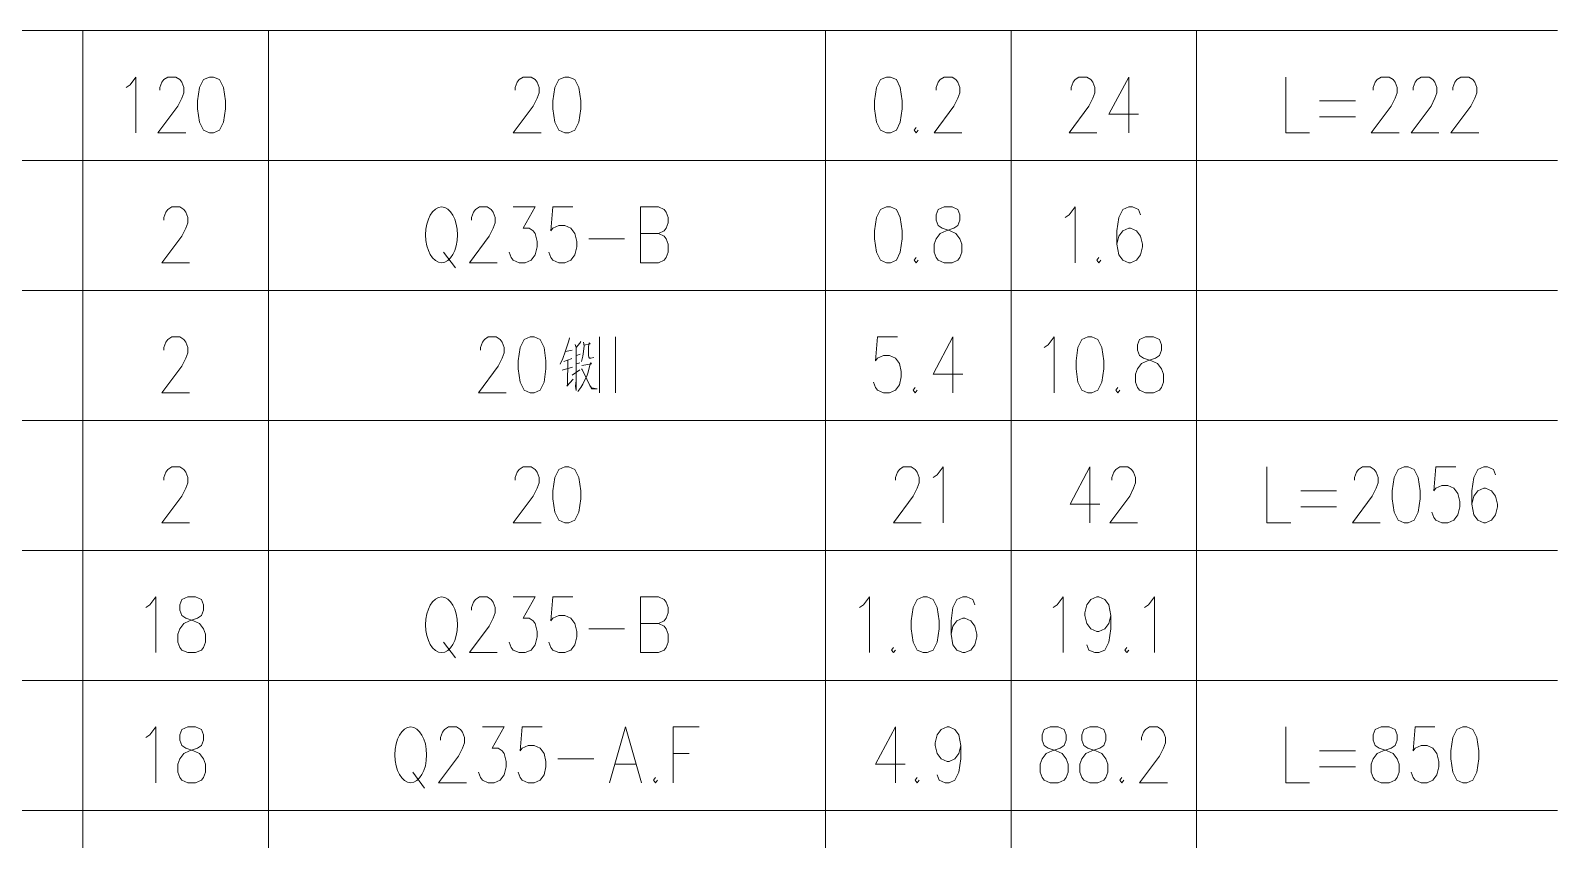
# Model space of a CAD drawing. Header units: millimetres. Extents: x 0 to 829, y 0 to 586.
# Drawn here: x 688.3 to 769.4, y 48.7 to 91.7 of the extents above; entities that cross this region are included whole.
import ezdxf

# ---------------------------------------------------------------- set-up
doc = ezdxf.new("R2010")
doc.units = ezdxf.units.MM

msp = doc.modelspace()

# ---------------------------------------------------------------- linework, layer by layer
at = {"color": 0, "lineweight": 0}
for points in [[(592.493806, 91.690472), (769.404806, 91.690472)], [(691.084611, 22.676556), (691.084611, 91.690472)], [(700.94475, 22.676556), (700.94475, 91.690472)], [(730.521639, 22.676556), (730.521639, 91.690472)], [(740.381778, 22.676556), (740.381778, 91.690472)], [(750.238389, 22.676556), (750.238389, 91.690472)], [(693.374139, 88.660111), (693.585806, 88.801222), (693.899778, 89.224556), (693.899778, 86.268278)], [(695.169778, 88.522528), (695.169778, 88.660111), (695.275611, 88.942333), (695.381444, 89.083444), (695.593111, 89.224556), (696.012917, 89.224556), (696.224583, 89.083444), (696.330417, 88.942333), (696.43625, 88.660111), (696.43625, 88.381417), (696.330417, 88.099194), (696.11875, 87.675861), (695.063944, 86.268278), (696.542083, 86.268278)], [(714.043389, 88.522528), (714.043389, 88.660111), (714.149222, 88.942333), (714.255056, 89.083444), (714.463194, 89.224556), (714.886528, 89.224556), (715.098194, 89.083444), (715.204028, 88.942333), (715.309861, 88.660111), (715.309861, 88.381417), (715.204028, 88.099194), (714.992361, 87.675861), (713.937556, 86.268278), (715.415694, 86.268278)], [(736.402444, 88.522528), (736.402444, 88.660111), (736.508278, 88.942333), (736.614111, 89.083444), (736.82225, 89.224556), (737.245583, 89.224556), (737.45725, 89.083444), (737.563083, 88.942333), (737.668917, 88.660111), (737.668917, 88.381417), (737.563083, 88.099194), (737.351417, 87.675861), (736.296611, 86.268278), (737.77475, 86.268278)], [(743.567361, 88.522528), (743.567361, 88.660111), (743.673194, 88.942333), (743.779028, 89.083444), (743.990694, 89.224556), (744.4105, 89.224556), (744.622167, 89.083444), (744.728, 88.942333), (744.833833, 88.660111), (744.833833, 88.381417), (744.728, 88.099194), (744.516333, 87.675861), (743.461528, 86.268278), (744.939667, 86.268278)], [(746.629472, 89.224556), (745.574667, 87.252528), (747.158639, 87.252528)], [(746.629472, 89.224556), (746.629472, 86.268278)], [(754.976194, 89.224556), (754.976194, 86.268278), (756.242667, 86.268278)], [(759.622278, 88.522528), (759.622278, 88.660111), (759.728111, 88.942333), (759.833944, 89.083444), (760.045611, 89.224556), (760.468944, 89.224556), (760.680611, 89.083444), (760.786444, 88.942333), (760.892278, 88.660111), (760.892278, 88.381417), (760.786444, 88.099194), (760.574778, 87.675861), (759.516444, 86.268278), (760.994583, 86.268278)], [(761.735417, 88.522528), (761.735417, 88.660111), (761.84125, 88.942333), (761.947083, 89.083444), (762.15875, 89.224556), (762.582083, 89.224556), (762.79375, 89.083444), (762.896056, 88.942333), (763.001889, 88.660111), (763.001889, 88.381417), (762.896056, 88.099194), (762.687917, 87.675861), (761.629583, 86.268278), (763.107722, 86.268278)], [(763.848556, 88.522528), (763.848556, 88.660111), (763.954389, 88.942333), (764.060222, 89.083444), (764.271889, 89.224556), (764.691694, 89.224556), (764.903361, 89.083444), (765.009194, 88.942333), (765.115028, 88.660111), (765.115028, 88.381417), (765.009194, 88.099194), (764.797528, 87.675861), (763.742722, 86.268278), (765.220861, 86.268278)], [(756.771833, 87.958083), (758.673306, 87.958083)], [(756.771833, 87.111417), (758.673306, 87.111417)], [(735.344111, 86.5505), (735.238278, 86.409389), (735.344111, 86.268278), (735.449944, 86.409389)], [(592.493806, 84.790139), (769.404806, 84.790139)], [(695.381444, 81.618667), (695.381444, 81.759778), (695.487278, 82.042), (695.593111, 82.183111), (695.80125, 82.324222), (696.224583, 82.324222), (696.43625, 82.183111), (696.542083, 82.042), (696.647917, 81.759778), (696.647917, 81.477556), (696.542083, 81.195333), (696.330417, 80.775528), (695.275611, 79.364417), (696.75375, 79.364417)], [(711.718583, 81.618667), (711.718583, 81.759778), (711.824417, 82.042), (711.93025, 82.183111), (712.141917, 82.324222), (712.561722, 82.324222), (712.773389, 82.183111), (712.879222, 82.042), (712.985056, 81.759778), (712.985056, 81.477556), (712.879222, 81.195333), (712.667556, 80.775528), (711.61275, 79.364417), (713.090889, 79.364417)], [(713.937556, 82.324222), (715.098194, 82.324222), (714.463194, 81.195333), (714.780694, 81.195333), (714.992361, 81.05775), (715.098194, 80.916639), (715.204028, 80.493306), (715.204028, 80.211083), (715.098194, 79.78775), (714.886528, 79.505528), (714.569028, 79.364417), (714.255056, 79.364417), (713.937556, 79.505528), (713.831722, 79.646639), (713.725889, 79.928861)], [(717.1055, 82.324222), (716.050694, 82.324222), (715.944861, 81.05775), (716.050694, 81.195333), (716.364667, 81.336444), (716.682167, 81.336444), (716.999667, 81.195333), (717.211333, 80.916639), (717.317167, 80.493306), (717.317167, 80.211083), (717.211333, 79.78775), (716.999667, 79.505528), (716.682167, 79.364417), (716.364667, 79.364417), (716.050694, 79.505528), (715.944861, 79.646639), (715.839028, 79.928861)], [(720.696778, 79.364417), (720.696778, 82.324222), (721.649278, 82.324222), (721.96325, 82.183111), (722.069083, 82.042), (722.174917, 81.759778), (722.174917, 81.477556), (722.069083, 81.195333), (721.96325, 81.05775), (721.649278, 80.916639)], [(743.249861, 81.759778), (743.461528, 81.900889), (743.779028, 82.324222), (743.779028, 79.364417)], [(747.264472, 81.900889), (747.158639, 82.183111), (746.841139, 82.324222), (746.629472, 82.324222), (746.311972, 82.183111), (746.100306, 81.759778), (745.998, 81.05775), (745.998, 80.352194), (746.100306, 79.78775), (746.311972, 79.505528), (746.629472, 79.364417), (746.735306, 79.364417), (747.052806, 79.505528), (747.264472, 79.78775), (747.370306, 80.211083), (747.370306, 80.352194), (747.264472, 80.775528), (747.052806, 81.05775), (746.735306, 81.195333), (746.629472, 81.195333), (746.311972, 81.05775), (746.100306, 80.775528), (745.998, 80.352194)], [(717.952167, 80.634417), (719.853639, 80.634417)], [(720.696778, 80.916639), (721.649278, 80.916639), (721.96325, 80.775528), (722.069083, 80.634417), (722.174917, 80.352194), (722.174917, 79.928861), (722.069083, 79.646639), (721.96325, 79.505528), (721.649278, 79.364417), (720.696778, 79.364417)], [(710.240444, 79.928861), (710.871917, 79.085722)], [(735.344111, 79.646639), (735.238278, 79.505528), (735.344111, 79.364417), (735.449944, 79.505528)], [(745.0455, 79.646639), (744.939667, 79.505528), (745.0455, 79.364417), (745.151333, 79.505528)], [(592.493806, 77.886278), (769.404806, 77.886278)], [(695.381444, 74.718333), (695.381444, 74.859444), (695.487278, 75.141667), (695.593111, 75.282778), (695.80125, 75.423889), (696.224583, 75.423889), (696.43625, 75.282778), (696.542083, 75.141667), (696.647917, 74.859444), (696.647917, 74.577222), (696.542083, 74.295), (696.330417, 73.871667), (695.275611, 72.464083), (696.75375, 72.464083)], [(712.194833, 74.718333), (712.194833, 74.859444), (712.300667, 75.141667), (712.4065, 75.282778), (712.614639, 75.423889), (713.037972, 75.423889), (713.249639, 75.282778), (713.355472, 75.141667), (713.461306, 74.859444), (713.461306, 74.577222), (713.355472, 74.295), (713.143806, 73.871667), (712.089, 72.464083), (713.567139, 72.464083)], [(716.925583, 75.3745), (716.890306, 75.212222), (716.696278, 74.630139), (716.576333, 74.280889), (716.435222, 73.9775)], [(716.713917, 74.654833), (717.063167, 74.721861)], [(717.221917, 75.02525), (717.274833, 74.862972), (717.274833, 72.5805), (717.239556, 72.813333), (717.274833, 73.116722)], [(717.535889, 75.191056), (717.482972, 75.095806), (717.274833, 74.862972)], [(717.677, 75.141667), (717.712278, 74.954694), (717.677, 74.654833), (717.641722, 74.397306), (717.606444, 74.256194), (717.571167, 74.118611)], [(717.694639, 74.979389), (718.02625, 75.049944), (717.973333, 75.1205), (717.938056, 74.908833), (717.938056, 74.443167), (717.955694, 74.351444), (717.990972, 74.305583), (718.061528, 74.305583), (718.21675, 74.32675)], [(718.530722, 72.464083), (718.530722, 75.423889)], [(719.377389, 72.464083), (719.377389, 75.423889)], [(734.342222, 75.423889), (733.283889, 75.423889), (733.178056, 74.153889), (733.283889, 74.295), (733.601389, 74.436111), (733.918889, 74.436111), (734.236389, 74.295), (734.448056, 74.012778), (734.553889, 73.592972), (734.553889, 73.31075), (734.448056, 72.887417), (734.236389, 72.605194), (733.918889, 72.464083), (733.601389, 72.464083), (733.283889, 72.605194), (733.178056, 72.746306), (733.072222, 73.028528)], [(737.2985, 75.423889), (736.243694, 73.451861), (737.827667, 73.451861)], [(737.2985, 75.423889), (737.2985, 72.464083)], [(742.142139, 74.859444), (742.350278, 75.000556), (742.667778, 75.423889), (742.667778, 72.464083)], [(716.541056, 73.652944), (717.080806, 73.815222)], [(717.045528, 74.280889), (717.01025, 74.256194), (716.62925, 74.118611)], [(716.837389, 74.189167), (716.81975, 72.859194), (716.784472, 72.813333), (717.116083, 73.187278)], [(717.292472, 74.443167), (717.500611, 74.513722)], [(717.482972, 74.048056), (717.292472, 74.002194)], [(717.588806, 73.906944), (718.093278, 74.002194), (718.061528, 74.07275), (717.990972, 73.861083), (717.920417, 73.557694), (717.849861, 73.349556), (717.744028, 73.141417), (717.641722, 72.908583), (717.535889, 72.742778), (717.430056, 72.605194), (717.377139, 72.534639)], [(717.063167, 73.395417), (717.482972, 73.674111)], [(717.571167, 73.7235), (717.606444, 73.698806), (718.093278, 72.67575), (718.393139, 72.67575), (718.093278, 72.721611), (718.008611, 72.838028)], [(735.291194, 72.746306), (735.185361, 72.605194), (735.291194, 72.464083), (735.397028, 72.605194)], [(746.047389, 72.746306), (745.945083, 72.605194), (746.047389, 72.464083), (746.153222, 72.605194)], [(592.493806, 70.985944), (769.404806, 70.985944)], [(695.381444, 67.818), (695.381444, 67.959111), (695.487278, 68.237806), (695.593111, 68.378917), (695.80125, 68.520028), (696.224583, 68.520028), (696.43625, 68.378917), (696.542083, 68.237806), (696.647917, 67.959111), (696.647917, 67.676889), (696.542083, 67.394667), (696.330417, 66.971333), (695.275611, 65.56375), (696.75375, 65.56375)], [(714.043389, 67.818), (714.043389, 67.959111), (714.149222, 68.237806), (714.255056, 68.378917), (714.463194, 68.520028), (714.886528, 68.520028), (715.098194, 68.378917), (715.204028, 68.237806), (715.309861, 67.959111), (715.309861, 67.676889), (715.204028, 67.394667), (714.992361, 66.971333), (713.937556, 65.56375), (715.415694, 65.56375)], [(734.236389, 67.818), (734.236389, 67.959111), (734.342222, 68.237806), (734.448056, 68.378917), (734.659722, 68.520028), (735.079528, 68.520028), (735.291194, 68.378917), (735.397028, 68.237806), (735.502861, 67.959111), (735.502861, 67.676889), (735.397028, 67.394667), (735.185361, 66.971333), (734.130556, 65.56375), (735.608694, 65.56375)], [(736.243694, 67.959111), (736.455361, 68.096694), (736.769333, 68.520028), (736.769333, 65.56375)], [(744.56925, 68.520028), (743.514444, 66.548), (745.098417, 66.548)], [(744.56925, 68.520028), (744.56925, 65.56375)], [(745.733417, 67.818), (745.733417, 67.959111), (745.83925, 68.237806), (745.945083, 68.378917), (746.153222, 68.520028), (746.576556, 68.520028), (746.788222, 68.378917), (746.894056, 68.237806), (746.999889, 67.959111), (746.999889, 67.676889), (746.894056, 67.394667), (746.682389, 66.971333), (745.627583, 65.56375), (747.105722, 65.56375)], [(753.970778, 68.520028), (753.970778, 65.56375), (755.240778, 65.56375)], [(758.620389, 67.818), (758.620389, 67.959111), (758.726222, 68.237806), (758.832056, 68.378917), (759.043722, 68.520028), (759.463528, 68.520028), (759.675194, 68.378917), (759.781028, 68.237806), (759.886861, 67.959111), (759.886861, 67.676889), (759.781028, 67.394667), (759.569361, 66.971333), (758.514556, 65.56375), (759.992694, 65.56375)], [(764.007306, 68.520028), (762.948972, 68.520028), (762.843139, 67.253556), (762.948972, 67.394667), (763.266472, 67.535778), (763.583972, 67.535778), (763.901472, 67.394667), (764.113139, 67.112444), (764.218972, 66.689111), (764.218972, 66.406889), (764.113139, 65.987083), (763.901472, 65.704861), (763.583972, 65.56375), (763.266472, 65.56375), (762.948972, 65.704861), (762.843139, 65.845972), (762.740833, 66.128194)], [(766.120444, 68.096694), (766.014611, 68.378917), (765.697111, 68.520028), (765.485444, 68.520028), (765.167944, 68.378917), (764.956278, 67.959111), (764.850444, 67.253556), (764.850444, 66.548), (764.956278, 65.987083), (765.167944, 65.704861), (765.485444, 65.56375), (765.591278, 65.56375), (765.908778, 65.704861), (766.120444, 65.987083), (766.226278, 66.406889), (766.226278, 66.548), (766.120444, 66.971333), (765.908778, 67.253556), (765.591278, 67.394667), (765.485444, 67.394667), (765.167944, 67.253556), (764.956278, 66.971333), (764.850444, 66.548)], [(755.766417, 67.253556), (757.667889, 67.253556)], [(755.766417, 66.406889), (757.667889, 66.406889)], [(592.493806, 64.085611), (769.404806, 64.085611)], [(694.428944, 61.05525), (694.640611, 61.196361), (694.958111, 61.619694), (694.958111, 58.663417)], [(711.718583, 60.914139), (711.718583, 61.05525), (711.824417, 61.337472), (711.93025, 61.478583), (712.141917, 61.619694), (712.561722, 61.619694), (712.773389, 61.478583), (712.879222, 61.337472), (712.985056, 61.05525), (712.985056, 60.773028), (712.879222, 60.494333), (712.667556, 60.071), (711.61275, 58.663417), (713.090889, 58.663417)], [(713.937556, 61.619694), (715.098194, 61.619694), (714.463194, 60.494333), (714.780694, 60.494333), (714.992361, 60.353222), (715.098194, 60.212111), (715.204028, 59.788778), (715.204028, 59.506556), (715.098194, 59.083222), (714.886528, 58.801), (714.569028, 58.663417), (714.255056, 58.663417), (713.937556, 58.801), (713.831722, 58.942111), (713.725889, 59.224333)], [(717.1055, 61.619694), (716.050694, 61.619694), (715.944861, 60.353222), (716.050694, 60.494333), (716.364667, 60.631917), (716.682167, 60.631917), (716.999667, 60.494333), (717.211333, 60.212111), (717.317167, 59.788778), (717.317167, 59.506556), (717.211333, 59.083222), (716.999667, 58.801), (716.682167, 58.663417), (716.364667, 58.663417), (716.050694, 58.801), (715.944861, 58.942111), (715.839028, 59.224333)], [(720.696778, 58.663417), (720.696778, 61.619694), (721.649278, 61.619694), (721.96325, 61.478583), (722.069083, 61.337472), (722.174917, 61.05525), (722.174917, 60.773028), (722.069083, 60.494333), (721.96325, 60.353222), (721.649278, 60.212111)], [(732.334917, 61.05525), (732.546583, 61.196361), (732.864083, 61.619694), (732.864083, 58.663417)], [(738.462667, 61.196361), (738.356833, 61.478583), (738.039333, 61.619694), (737.827667, 61.619694), (737.510167, 61.478583), (737.2985, 61.05525), (737.192667, 60.353222), (737.192667, 59.647667), (737.2985, 59.083222), (737.510167, 58.801), (737.827667, 58.663417), (737.9335, 58.663417), (738.251, 58.801), (738.462667, 59.083222), (738.564972, 59.506556), (738.564972, 59.647667), (738.462667, 60.071), (738.251, 60.353222), (737.9335, 60.494333), (737.827667, 60.494333), (737.510167, 60.353222), (737.2985, 60.071), (737.192667, 59.647667)], [(742.614861, 61.05525), (742.826528, 61.196361), (743.144028, 61.619694), (743.144028, 58.663417)], [(745.6805, 60.631917), (745.574667, 60.212111), (745.363, 59.929889), (745.0455, 59.788778), (744.939667, 59.788778), (744.622167, 59.929889), (744.4105, 60.212111), (744.304667, 60.631917), (744.304667, 60.773028), (744.4105, 61.196361), (744.622167, 61.478583), (744.939667, 61.619694), (745.0455, 61.619694), (745.363, 61.478583), (745.574667, 61.196361), (745.6805, 60.631917), (745.6805, 59.929889), (745.574667, 59.224333), (745.363, 58.801), (745.0455, 58.663417), (744.833833, 58.663417), (744.516333, 58.801), (744.4105, 59.083222)], [(747.476139, 61.05525), (747.687806, 61.196361), (748.001778, 61.619694), (748.001778, 58.663417)], [(720.696778, 60.212111), (721.649278, 60.212111), (721.96325, 60.071), (722.069083, 59.929889), (722.174917, 59.647667), (722.174917, 59.224333), (722.069083, 58.942111), (721.96325, 58.801), (721.649278, 58.663417), (720.696778, 58.663417)], [(710.240444, 59.224333), (710.871917, 58.381194)], [(717.952167, 59.929889), (719.853639, 59.929889)], [(734.130556, 58.942111), (734.024722, 58.801), (734.130556, 58.663417), (734.236389, 58.801)], [(746.523639, 58.942111), (746.417806, 58.801), (746.523639, 58.663417), (746.629472, 58.801)], [(592.493806, 57.18175), (769.404806, 57.18175)], [(694.428944, 54.154917), (694.640611, 54.296028), (694.958111, 54.719361), (694.958111, 51.759556)], [(710.081694, 54.013806), (710.081694, 54.154917), (710.187528, 54.437139), (710.293361, 54.57825), (710.505028, 54.719361), (710.924833, 54.719361), (711.1365, 54.57825), (711.242333, 54.437139), (711.348167, 54.154917), (711.348167, 53.872694), (711.242333, 53.590472), (711.030667, 53.167139), (709.975861, 51.759556), (711.454, 51.759556)], [(712.300667, 54.719361), (713.461306, 54.719361), (712.826306, 53.590472), (713.143806, 53.590472), (713.355472, 53.449361), (713.461306, 53.30825), (713.567139, 52.888444), (713.567139, 52.606222), (713.461306, 52.182889), (713.249639, 51.900667), (712.932139, 51.759556), (712.614639, 51.759556), (712.300667, 51.900667), (712.194833, 52.041778), (712.089, 52.324)], [(715.468611, 54.719361), (714.410278, 54.719361), (714.307972, 53.449361), (714.410278, 53.590472), (714.727778, 53.731583), (715.045278, 53.731583), (715.362778, 53.590472), (715.574444, 53.30825), (715.680278, 52.888444), (715.680278, 52.606222), (715.574444, 52.182889), (715.362778, 51.900667), (715.045278, 51.759556), (714.727778, 51.759556), (714.410278, 51.900667), (714.307972, 52.041778), (714.202139, 52.324)], [(719.059889, 51.759556), (719.903028, 54.719361), (720.749694, 51.759556)], [(722.4395, 51.759556), (722.4395, 54.719361), (723.811806, 54.719361)], [(734.236389, 54.719361), (733.178056, 52.747333), (734.765556, 52.747333)], [(734.236389, 54.719361), (734.236389, 51.759556)], [(737.721833, 53.731583), (737.616, 53.30825), (737.404333, 53.029556), (737.086833, 52.888444), (736.981, 52.888444), (736.667028, 53.029556), (736.455361, 53.30825), (736.349528, 53.731583), (736.349528, 53.872694), (736.455361, 54.296028), (736.667028, 54.57825), (736.981, 54.719361), (737.086833, 54.719361), (737.404333, 54.57825), (737.616, 54.296028), (737.721833, 53.731583), (737.721833, 53.029556), (737.616, 52.324), (737.404333, 51.900667), (737.086833, 51.759556), (736.875167, 51.759556), (736.561194, 51.900667), (736.455361, 52.182889)], [(747.317389, 54.013806), (747.317389, 54.154917), (747.423222, 54.437139), (747.529056, 54.57825), (747.740722, 54.719361), (748.160528, 54.719361), (748.372194, 54.57825), (748.478028, 54.437139), (748.583861, 54.154917), (748.583861, 53.872694), (748.478028, 53.590472), (748.266361, 53.167139), (747.211556, 51.759556), (748.689694, 51.759556)], [(754.976194, 54.719361), (754.976194, 51.759556), (756.242667, 51.759556)], [(762.896056, 54.719361), (761.84125, 54.719361), (761.735417, 53.449361), (761.84125, 53.590472), (762.15875, 53.731583), (762.47625, 53.731583), (762.79375, 53.590472), (763.001889, 53.30825), (763.107722, 52.888444), (763.107722, 52.606222), (763.001889, 52.182889), (762.79375, 51.900667), (762.47625, 51.759556), (762.15875, 51.759556), (761.84125, 51.900667), (761.735417, 52.041778), (761.629583, 52.324)], [(716.31175, 53.029556), (718.213222, 53.029556)], [(719.377389, 52.747333), (720.432194, 52.747333)], [(722.4395, 53.30825), (723.286167, 53.30825)], [(756.771833, 53.449361), (758.673306, 53.449361)], [(708.603556, 52.324), (709.235028, 51.477333)], [(721.490528, 52.041778), (721.384694, 51.900667), (721.490528, 51.759556), (721.596361, 51.900667)], [(735.397028, 52.041778), (735.291194, 51.900667), (735.397028, 51.759556), (735.502861, 51.900667)], [(746.259056, 52.041778), (746.153222, 51.900667), (746.259056, 51.759556), (746.364889, 51.900667)], [(756.771833, 52.606222), (758.673306, 52.606222)], [(592.493806, 50.281417), (769.404806, 50.281417)]]:
    msp.add_lwpolyline(points, dxfattribs=at)
for points in [[(697.808556, 89.224556), (697.494583, 89.083444), (697.282917, 88.660111), (697.177083, 87.958083), (697.177083, 87.53475), (697.282917, 86.829194), (697.494583, 86.409389), (697.808556, 86.268278), (698.020222, 86.268278), (698.337722, 86.409389), (698.549389, 86.829194), (698.655222, 87.53475), (698.655222, 87.958083), (698.549389, 88.660111), (698.337722, 89.083444), (698.020222, 89.224556)], [(716.682167, 89.224556), (716.364667, 89.083444), (716.156528, 88.660111), (716.050694, 87.958083), (716.050694, 87.53475), (716.156528, 86.829194), (716.364667, 86.409389), (716.682167, 86.268278), (716.893833, 86.268278), (717.211333, 86.409389), (717.423, 86.829194), (717.528833, 87.53475), (717.528833, 87.958083), (717.423, 88.660111), (717.211333, 89.083444), (716.893833, 89.224556)], [(733.760139, 89.224556), (733.442639, 89.083444), (733.230972, 88.660111), (733.125139, 87.958083), (733.125139, 87.53475), (733.230972, 86.829194), (733.442639, 86.409389), (733.760139, 86.268278), (733.971806, 86.268278), (734.289306, 86.409389), (734.500972, 86.829194), (734.606806, 87.53475), (734.606806, 87.958083), (734.500972, 88.660111), (734.289306, 89.083444), (733.971806, 89.224556)], [(733.760139, 82.324222), (733.442639, 82.183111), (733.230972, 81.759778), (733.125139, 81.05775), (733.125139, 80.634417), (733.230972, 79.928861), (733.442639, 79.505528), (733.760139, 79.364417), (733.971806, 79.364417), (734.289306, 79.505528), (734.500972, 79.928861), (734.606806, 80.634417), (734.606806, 81.05775), (734.500972, 81.759778), (734.289306, 82.183111), (733.971806, 82.324222)], [(736.82225, 82.324222), (736.508278, 82.183111), (736.402444, 81.900889), (736.402444, 81.618667), (736.508278, 81.336444), (736.716417, 81.195333), (737.13975, 81.05775), (737.45725, 80.916639), (737.668917, 80.634417), (737.77475, 80.352194), (737.77475, 79.928861), (737.668917, 79.646639), (737.563083, 79.505528), (737.245583, 79.364417), (736.82225, 79.364417), (736.508278, 79.505528), (736.402444, 79.646639), (736.296611, 79.928861), (736.296611, 80.352194), (736.402444, 80.634417), (736.614111, 80.916639), (736.928083, 81.05775), (737.351417, 81.195333), (737.563083, 81.336444), (737.668917, 81.618667), (737.668917, 81.900889), (737.563083, 82.183111), (737.245583, 82.324222)], [(714.833611, 75.423889), (714.516111, 75.282778), (714.307972, 74.859444), (714.202139, 74.153889), (714.202139, 73.730556), (714.307972, 73.028528), (714.516111, 72.605194), (714.833611, 72.464083), (715.045278, 72.464083), (715.362778, 72.605194), (715.574444, 73.028528), (715.680278, 73.730556), (715.680278, 74.153889), (715.574444, 74.859444), (715.362778, 75.282778), (715.045278, 75.423889)], [(744.463417, 75.423889), (744.149444, 75.282778), (743.937778, 74.859444), (743.831944, 74.153889), (743.831944, 73.730556), (743.937778, 73.028528), (744.149444, 72.605194), (744.463417, 72.464083), (744.675083, 72.464083), (744.992583, 72.605194), (745.20425, 73.028528), (745.310083, 73.730556), (745.310083, 74.153889), (745.20425, 74.859444), (744.992583, 75.282778), (744.675083, 75.423889)], [(747.529056, 75.423889), (747.211556, 75.282778), (747.105722, 75.000556), (747.105722, 74.718333), (747.211556, 74.436111), (747.423222, 74.295), (747.846556, 74.153889), (748.160528, 74.012778), (748.372194, 73.730556), (748.478028, 73.451861), (748.478028, 73.028528), (748.372194, 72.746306), (748.266361, 72.605194), (747.948861, 72.464083), (747.529056, 72.464083), (747.211556, 72.605194), (747.105722, 72.746306), (746.999889, 73.028528), (746.999889, 73.451861), (747.105722, 73.730556), (747.317389, 74.012778), (747.634889, 74.153889), (748.054694, 74.295), (748.266361, 74.436111), (748.372194, 74.718333), (748.372194, 75.000556), (748.266361, 75.282778), (747.948861, 75.423889)], [(716.682167, 68.520028), (716.364667, 68.378917), (716.156528, 67.959111), (716.050694, 67.253556), (716.050694, 66.830222), (716.156528, 66.128194), (716.364667, 65.704861), (716.682167, 65.56375), (716.893833, 65.56375), (717.211333, 65.704861), (717.423, 66.128194), (717.528833, 66.830222), (717.528833, 67.253556), (717.423, 67.959111), (717.211333, 68.378917), (716.893833, 68.520028)], [(761.259167, 68.520028), (760.945194, 68.378917), (760.733528, 67.959111), (760.627694, 67.253556), (760.627694, 66.830222), (760.733528, 66.128194), (760.945194, 65.704861), (761.259167, 65.56375), (761.470833, 65.56375), (761.788333, 65.704861), (762, 66.128194), (762.105833, 66.830222), (762.105833, 67.253556), (762, 67.959111), (761.788333, 68.378917), (761.470833, 68.520028)], [(696.647917, 61.619694), (696.330417, 61.478583), (696.224583, 61.196361), (696.224583, 60.914139), (696.330417, 60.631917), (696.542083, 60.494333), (696.965417, 60.353222), (697.282917, 60.212111), (697.494583, 59.929889), (697.596889, 59.647667), (697.596889, 59.224333), (697.494583, 58.942111), (697.38875, 58.801), (697.07125, 58.663417), (696.647917, 58.663417), (696.330417, 58.801), (696.224583, 58.942111), (696.11875, 59.224333), (696.11875, 59.647667), (696.224583, 59.929889), (696.43625, 60.212111), (696.75375, 60.353222), (697.177083, 60.494333), (697.38875, 60.631917), (697.494583, 60.914139), (697.494583, 61.196361), (697.38875, 61.478583), (697.07125, 61.619694)], [(735.714528, 61.619694), (735.397028, 61.478583), (735.185361, 61.05525), (735.079528, 60.353222), (735.079528, 59.929889), (735.185361, 59.224333), (735.397028, 58.801), (735.714528, 58.663417), (735.926194, 58.663417), (736.243694, 58.801), (736.455361, 59.224333), (736.561194, 59.929889), (736.561194, 60.353222), (736.455361, 61.05525), (736.243694, 61.478583), (735.926194, 61.619694)], [(696.647917, 54.719361), (696.330417, 54.57825), (696.224583, 54.296028), (696.224583, 54.013806), (696.330417, 53.731583), (696.542083, 53.590472), (696.965417, 53.449361), (697.282917, 53.30825), (697.494583, 53.029556), (697.596889, 52.747333), (697.596889, 52.324), (697.494583, 52.041778), (697.38875, 51.900667), (697.07125, 51.759556), (696.647917, 51.759556), (696.330417, 51.900667), (696.224583, 52.041778), (696.11875, 52.324), (696.11875, 52.747333), (696.224583, 53.029556), (696.43625, 53.30825), (696.75375, 53.449361), (697.177083, 53.590472), (697.38875, 53.731583), (697.494583, 54.013806), (697.494583, 54.296028), (697.38875, 54.57825), (697.07125, 54.719361)], [(742.456111, 54.719361), (742.142139, 54.57825), (742.036306, 54.296028), (742.036306, 54.013806), (742.142139, 53.731583), (742.350278, 53.590472), (742.773611, 53.449361), (743.091111, 53.30825), (743.302778, 53.029556), (743.408611, 52.747333), (743.408611, 52.324), (743.302778, 52.041778), (743.196944, 51.900667), (742.879444, 51.759556), (742.456111, 51.759556), (742.142139, 51.900667), (742.036306, 52.041778), (741.930472, 52.324), (741.930472, 52.747333), (742.036306, 53.029556), (742.247972, 53.30825), (742.561944, 53.449361), (742.985278, 53.590472), (743.196944, 53.731583), (743.302778, 54.013806), (743.302778, 54.296028), (743.196944, 54.57825), (742.879444, 54.719361)], [(744.56925, 54.719361), (744.25175, 54.57825), (744.149444, 54.296028), (744.149444, 54.013806), (744.25175, 53.731583), (744.463417, 53.590472), (744.88675, 53.449361), (745.20425, 53.30825), (745.415917, 53.029556), (745.52175, 52.747333), (745.52175, 52.324), (745.415917, 52.041778), (745.310083, 51.900667), (744.992583, 51.759556), (744.56925, 51.759556), (744.25175, 51.900667), (744.149444, 52.041778), (744.043611, 52.324), (744.043611, 52.747333), (744.149444, 53.029556), (744.357583, 53.30825), (744.675083, 53.449361), (745.098417, 53.590472), (745.310083, 53.731583), (745.415917, 54.013806), (745.415917, 54.296028), (745.310083, 54.57825), (744.992583, 54.719361)], [(760.045611, 54.719361), (759.728111, 54.57825), (759.622278, 54.296028), (759.622278, 54.013806), (759.728111, 53.731583), (759.939778, 53.590472), (760.363111, 53.449361), (760.680611, 53.30825), (760.892278, 53.029556), (760.994583, 52.747333), (760.994583, 52.324), (760.892278, 52.041778), (760.786444, 51.900667), (760.468944, 51.759556), (760.045611, 51.759556), (759.728111, 51.900667), (759.622278, 52.041778), (759.516444, 52.324), (759.516444, 52.747333), (759.622278, 53.029556), (759.833944, 53.30825), (760.151444, 53.449361), (760.574778, 53.590472), (760.786444, 53.731583), (760.892278, 54.013806), (760.892278, 54.296028), (760.786444, 54.57825), (760.468944, 54.719361)], [(764.377722, 54.719361), (764.060222, 54.57825), (763.848556, 54.154917), (763.742722, 53.449361), (763.742722, 53.029556), (763.848556, 52.324), (764.060222, 51.900667), (764.377722, 51.759556), (764.589389, 51.759556), (764.903361, 51.900667), (765.115028, 52.324), (765.220861, 53.029556), (765.220861, 53.449361), (765.115028, 54.154917), (764.903361, 54.57825), (764.589389, 54.719361)]]:
    msp.add_lwpolyline(points, close=True, dxfattribs=at)
for centre, major_axis, ratio in [((710.132847, 80.844319), (0, 1.479903), 0.570918), ((710.132847, 60.141556), (0, 1.478139), 0.571599), ((708.495958, 53.239458), (0, 1.479903), 0.570918)]:
    msp.add_ellipse(centre, major_axis=major_axis, ratio=ratio, start_param=0, end_param=6.283185, dxfattribs=at)

doc.saveas('drawing.dxf')
